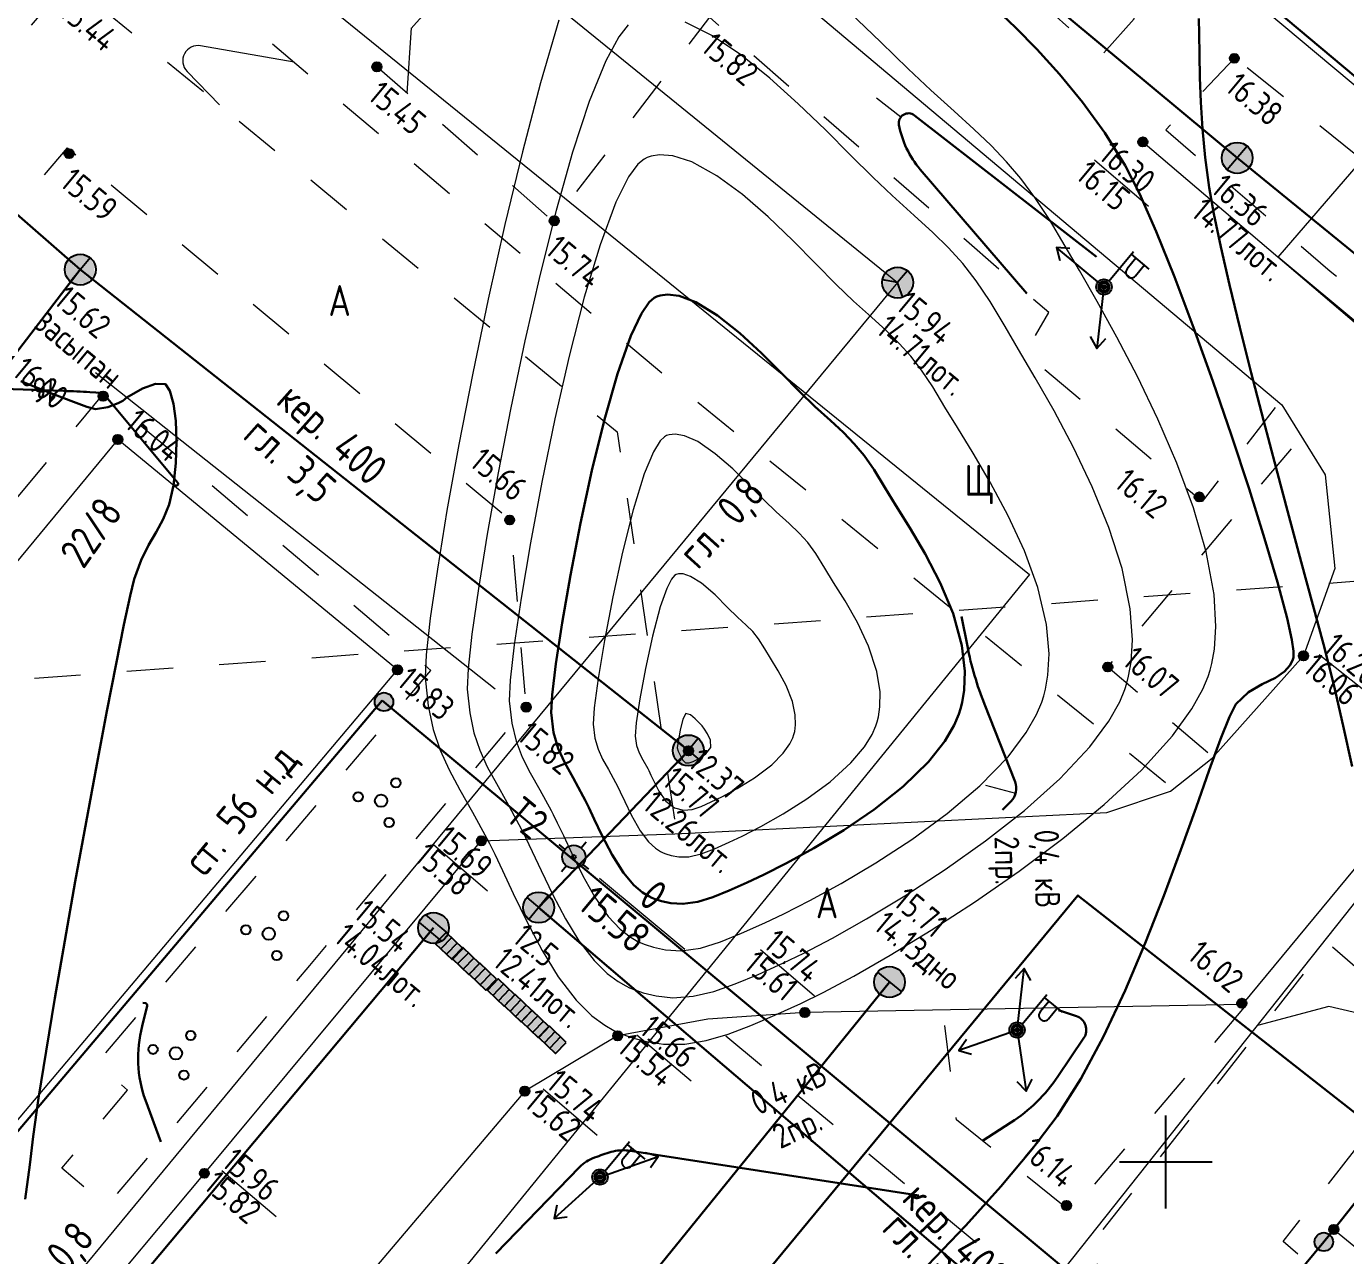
# Model space of a CAD drawing. Header units: metres. Extents: x -149473 to 83396, y -14167 to 104709.
# Drawn here: x -4699.49 to -4678.15, y 42742.21 to 42762.1 of the extents above; entities that cross this region are included whole.
import ezdxf
from ezdxf.enums import TextEntityAlignment as Align

# ---------------------------------------------------------------- set-up
doc = ezdxf.new("R2010")
doc.units = ezdxf.units.M
doc.linetypes.add('g5_01_5x1_5', pattern=[1.5, 0.75, -0.75])
for name, color, linetype, transparency in [('01_Геодезические пункты', 7, 'Continuous', 0.6), ('02_Сетка', 7, 'Continuous', 0.6), ('03_Здания и строения', 7, 'Continuous', 0.6), ('06_Инженерно-технические сооружения', 7, 'Continuous', 0.6), ('07_Объекты электропередачи', 7, 'Continuous', 0.6), ('10_Границы покрытий и угодий', 7, 'Continuous', 0.6), ('13_Растительность', 7, 'Continuous', 0.6), ('19_Горизонтали', 7, 'Continuous', 0.6), ('30_Канализация', 7, 'Continuous', 0.6), ('31_Водопровод', 7, 'Continuous', 0.6), ('32_Теплосеть', 7, 'Continuous', 0.6), ('33_Газопровод', 7, 'Continuous', 0.6), ('35_Телефон', 7, 'Continuous', 0.6), ('37_Кабель низкого напряжения', 7, 'Continuous', 0.6), ('44_Крышки колодцев', 7, 'Continuous', 0.6), ('61_Отметки высоты поверхности', 7, 'Continuous', 0.6)]:
    doc.layers.add(name, color=color, linetype=linetype, transparency=transparency)
doc.layers.add('rastr', color=7, linetype='Continuous')
doc.layers.add('Viewport2ForCustomObjects_0', color=7, linetype='Continuous')
doc.layers.add('Сети_Горизонтали.Вспомогательные', color=1, linetype='Continuous', lineweight=9)
doc.layers.add('Сети_Горизонтали.Основные', color=1, linetype='Continuous', lineweight=30)
doc.styles.add('LIKE11', font='GOST_0.TTF')
doc.styles.add('LIKE17', font='GOST_0.TTF')
doc.styles.add('LIKE32', font='GOST_0.TTF')
doc.styles.add('LIKE36', font='GOST_0.TTF')
doc.styles.add('Line_GUGK', font='GOST_0.TTF')
doc.styles.add('pragmai.shx', font='GOST_0.TTF')
doc.linetypes.add('g5_119_3', pattern='A,4,-1,[31,GUGK_2005.shx,S=0.1,R=0,X=0,Y=0],4,[31,GUGK_2005.shx,S=0.1,R=180,X=0,Y=0],-1', length=10)
doc.linetypes.add('g5_121_g', pattern='A,4,-0.4,["Г",Line_GUGK,S=1,R=0,X=0,Y=-0.5],-1.2,12', length=17.6)
doc.linetypes.add('g5_122_g', pattern='A,1,-1,1.5,-0.4,["Г",Line_GUGK,S=1,R=0,X=0,Y=-0.5],-1.5,1.5,-1,4,-1,4,-1,3', length=20.9)
doc.linetypes.add('g5_122_k', pattern='A,1,-1,1.5,-0.4,["К",Line_GUGK,S=1,R=0,X=0,Y=-0.5],-1.5,1.5,-1,4,-1,4,-1,3', length=20.9)
doc.linetypes.add('g5_122_kl', pattern='A,1,-1,1.5,-0.4,["Кл",Line_GUGK,S=1,R=0,X=0,Y=-0.5],-2.4,1.5,-1,4,-1,4,-1,3', length=21.8)
doc.linetypes.add('g5_122_t', pattern='A,1,-1,1.5,-0.4,["Т",Line_GUGK,S=1,R=0,X=0,Y=-0.5],-1.5,1.5,-1,4,-1,4,-1,3', length=20.9)
doc.linetypes.add('g5_122_v', pattern='A,1,-1,1.5,-0.4,["В",Line_GUGK,S=1,R=0,X=0,Y=-0.5],-1.5,1.5,-1,4,-1,4,-1,3', length=20.9)
doc.linetypes.add('g5_133_t', pattern='A,2,[27,GUGK_2005.shx,S=0.4,R=0,X=0,Y=0],2,-1,2,[27,GUGK_2005.shx,S=0.4,R=0,X=0,Y=0],2,-1,2,[27,GUGK_2005.shx,S=0.4,R=0,X=0,Y=0],2,-0.1,["V",Line_GUGK,S=1,R=0,X=0,Y=-0.5],-1', length=15.1)
doc.linetypes.add('g5_386_1', pattern='A,0,-0.75,[39,GUGK_2005.shx,S=0.5,R=0,X=0.55,Y=0],-0.75', length=1.5)

# ---------------------------------------------------------------- blocks, each defined once
blk = doc.blocks.new('g5_115_1')
at = {"color": 0}
for points in [[(0, 0), (2, 0)], [(1.647, -0.252), (2, 0), (1.647, 0.252)]]:
    blk.add_lwpolyline(points, dxfattribs=at)
blk = doc.blocks.new('g5_117kb')
h = blk.add_hatch(color=255)
h.paths.add_polyline_path([(0.037, 0.037), (0.461, 0.037, 0.367426), (0.037, 0.461)])
h.paths.add_polyline_path([(-0.038, 0.461, 0.367426), (-0.461, 0.037), (-0.038, 0.037)])
h.paths.add_polyline_path([(-0.038, -0.038), (-0.461, -0.038, 0.367426), (-0.038, -0.461)])
h.paths.add_polyline_path([(0.037, -0.461, 0.367426), (0.461, -0.038), (0.037, -0.038)])
at = {"color": 0}
for points in [[(0, 0.5), (0, -0.5)], [(-0.5, 0), (0.5, 0)]]:
    blk.add_lwpolyline(points, dxfattribs=at)
blk.add_circle((0, 0), 0.5, dxfattribs=at)
blk = doc.blocks.new('g5_330')
blk.add_hatch(color=0).paths.add_polyline_path([(0.15, 0, 1), (-0.15, 0, 1)])
at = {"color": 0}
blk.add_circle((0, 0), 0.15, dxfattribs=at)
blk = doc.blocks.new('g5_121_7c')
h = blk.add_hatch(color=0)
edge = h.paths.add_edge_path()
edge.add_arc((0, 0), 0.3, 0, 360)
at = {"color": 0}
blk.add_circle((0, 0), 0.3, dxfattribs=at)
blk = doc.blocks.new('g5_110_1c')
h = blk.add_hatch(color=255)
edge = h.paths.add_edge_path()
edge.add_arc((0, 0), 0.212, 0, 360)
edge = h.paths.add_edge_path(flags=16)
edge.add_arc((0, 0), 0.0975, 0, 360)
h = blk.add_hatch(color=0)
edge = h.paths.add_edge_path()
edge.add_arc((0, 0), 0.06, 0, 360)
at = {"color": 0}
for p, q in [((0, 0.25), (0, 1.5)), ((0, 1.375), (0.75, 1.375))]:
    blk.add_line(p, q, dxfattribs=at)
blk.add_lwpolyline([(0.2, 1.375), (0.2, 0.932, 1.040016), (0.55, 0.932), (0.55, 1.375)], format="xyb", dxfattribs=at)
for radius in [0.25, 0.06]:
    blk.add_circle((0, 0), radius, dxfattribs=at)
blk = doc.blocks.new('g5_117sv')
h = blk.add_hatch(color=255)
h.paths.add_polyline_path([(-0.038, 0.461, 0.390634), (-0.463, 0, 0.11106), (-0.418, -0.198), (-0.038, 0.022)])
h.paths.add_polyline_path([(0.037, 0.022), (0.418, -0.198, 0.11106), (0.463, 0, 0.390634), (0.037, 0.461)])
h.paths.add_polyline_path([(-0.38, -0.263, 0.524447), (0.38, -0.263), (0, -0.043)])
at = {"color": 0}
for points in [[(0, 0.5), (0, 0)], [(0, 0), (-0.433, -0.25)], [(0.433, -0.25), (0, 0)]]:
    blk.add_lwpolyline(points, dxfattribs=at)
blk.add_circle((0, 0), 0.5, dxfattribs=at)
blk = doc.blocks.new('g5_117v')
h = blk.add_hatch(color=255)
h.paths.add_polyline_path([(-0.461, 0.037), (0.461, 0.037, 0.921954)])
h.paths.add_polyline_path([(0.461, -0.037), (-0.461, -0.037, 0.921954)])
at = {"color": 0}
blk.add_line((-0.5, 0), (0.5, 0), dxfattribs=at)
blk.add_circle((0, 0), 0.5, dxfattribs=at)
blk = doc.blocks.new('g5_128a')
h = blk.add_hatch(color=255)
h.paths.add_polyline_path([(-0.1625, 0.2125), (-0.3375, 0.2125), (-0.3375, -0.2125), (-0.1625, -0.2125)])
h.paths.add_polyline_path([(0.0875, 0.2125), (-0.0875, 0.2125), (-0.0875, -0.2125), (0.0875, -0.2125)])
h.paths.add_polyline_path([(0.3375, 0.2125), (0.1625, 0.2125), (0.1625, -0.2125), (0.3375, -0.2125)])
at = {"color": 0}
blk.add_lwpolyline([(-0.375, -0.25), (0.375, -0.25), (0.375, 0.25), (-0.375, 0.25)], close=True, dxfattribs=at)
for points in [[(-0.125, -0.25), (-0.125, 0.25)], [(0.125, -0.25), (0.125, 0.25)]]:
    blk.add_lwpolyline(points, dxfattribs=at)
blk = doc.blocks.new('g5_117kl')
h = blk.add_hatch(color=255)
h.paths.add_polyline_path([(0.418, 0.198, 0.633652), (-0.418, 0.198)])
h.paths.add_polyline_path([(-0.446, 0.122, 0.067116), (-0.463, 0, 0.067116), (-0.446, -0.122), (0.446, -0.122, 0.067116), (0.463, 0, 0.067116), (0.446, 0.122)])
h.paths.add_polyline_path([(-0.418, -0.198, 0.633652), (0.418, -0.198)])
at = {"color": 0}
for p, q in [((-0.474, 0.16), (0.474, 0.16)), ((-0.474, -0.16), (0.474, -0.16))]:
    blk.add_line(p, q, dxfattribs=at)
blk.add_circle((0, 0), 0.5, dxfattribs=at)
blk = doc.blocks.new('g5_005_1')
h = blk.add_hatch(color=255)
edge = h.paths.add_edge_path()
edge.add_arc((0, 0), 0.338, 0, 360)
edge = h.paths.add_edge_path(flags=16)
edge.add_arc((0, 0), 0.1, 0, 360)
at = {"color": 0}
for p, q in [((0, 0.625), (0, 0.375)), ((-0.625, 0), (-0.375, 0)), ((0.375, 0), (0.625, 0)), ((0, -0.375), (0, -0.625))]:
    blk.add_line(p, q, dxfattribs=at)
for radius in [0.375, 0.0625]:
    blk.add_circle((0, 0), radius, dxfattribs=at)
blk = doc.blocks.new('g5_394')
at = {"color": 0}
for centre, radius in [((0, 0.75), 0.15), ((0, 0), 0.2), ((-0.65, -0.375), 0.15), ((0.65, -0.375), 0.15)]:
    blk.add_circle(centre, radius, dxfattribs=at)
blk = doc.blocks.new('g_scratch')
at = {"color": 0, "linetype": 'ByBlock', "lineweight": 15}
blk.add_line((0, 0), (1, 0), dxfattribs=at)
blk = doc.blocks.new('g5_012')
at = {"color": 92}
for points in [[(0, -1.5), (0, 1.5)], [(-1.5, 0), (1.5, 0)]]:
    blk.add_lwpolyline(points, dxfattribs=at)
blk = doc.blocks.new('CustomObjectsInViewport2_0')
at = {"layer": 'Сети_Горизонтали.Вспомогательные', "color": 42, "flags": 128}
for points, elevation in [([(2722.384, 1893.203), (2721.79, 1891.18), (2721.204, 1888.952), (2720.637, 1886.594), (2720.098, 1884.179), (2719.599, 1881.782), (2719.152, 1879.477), (2718.766, 1877.339), (2718.454, 1875.443), (2718.225, 1873.861), (2718.09, 1872.669), (2718.061, 1871.941), (2718.155, 1871.025), (2718.318, 1870.26), (2718.545, 1869.589), (2718.836, 1868.957), (2719.186, 1868.308), (2719.593, 1867.585), (2720.054, 1866.734), (2720.054, 1866.734), (2720.139, 1866.568), (2720.309, 1866.227), (2720.564, 1865.694), (2720.91, 1864.957), (2721.36, 1864.022), (2721.841, 1863.107), (2722.364, 1862.254), (2722.943, 1861.5), (2723.454, 1860.996), (2723.869, 1860.688), (2724.163, 1860.521), (2724.315, 1860.45), (2724.468, 1860.387), (2724.768, 1860.278), (2725.207, 1860.159), (2725.774, 1860.076), (2726.467, 1860.083), (2727.157, 1860.196), (2727.86, 1860.401), (2728.593, 1860.679), (2729.372, 1861.016), (2730.212, 1861.393), (2730.942, 1861.748), (2731.925, 1862.277), (2733.106, 1862.956), (2734.43, 1863.763), (2735.84, 1864.676), (2737.281, 1865.674), (2738.698, 1866.733), (2740.033, 1867.831), (2741.233, 1868.947), (2742.241, 1870.058), (2742.872, 1870.927), (2743.224, 1871.561), (2743.394, 1871.973), (2743.459, 1872.174), (2743.516, 1872.396), (2743.598, 1872.857), (2743.648, 1873.589), (2743.586, 1874.629), (2743.334, 1876.005), (2742.921, 1877.433), (2742.387, 1878.878), (2741.769, 1880.303), (2741.107, 1881.674), (2740.437, 1882.955), (2739.799, 1884.11), (2739.23, 1885.104), (2738.77, 1885.9), (2738.258, 1886.759), (2737.788, 1887.474), (2737.334, 1888.085), (2736.872, 1888.629), (2736.374, 1889.148), (2735.817, 1889.68), (2735.175, 1890.265), (2734.421, 1890.942), (2733.684, 1891.634), (2732.8, 1892.492), (2731.806, 1893.453)], 15.5), ([(2724.63, 1893.056), (2724.325, 1892.669), (2723.905, 1891.897), (2723.369, 1890.579), (2722.828, 1888.937), (2722.294, 1887.049), (2721.776, 1884.99), (2721.284, 1882.838), (2720.829, 1880.669), (2720.42, 1878.558), (2720.067, 1876.583), (2719.781, 1874.819), (2719.571, 1873.344), (2719.447, 1872.233), (2719.42, 1871.563), (2719.5, 1870.793), (2719.636, 1870.15), (2719.827, 1869.586), (2720.071, 1869.054), (2720.365, 1868.509), (2720.707, 1867.902), (2721.095, 1867.186), (2721.095, 1867.186), (2721.166, 1867.047), (2721.309, 1866.76), (2721.524, 1866.312), (2721.815, 1865.693), (2722.193, 1864.906), (2722.597, 1864.138), (2723.037, 1863.421), (2723.523, 1862.787), (2723.952, 1862.363), (2724.302, 1862.105), (2724.548, 1861.965), (2724.676, 1861.905), (2724.823, 1861.844), (2725.111, 1861.743), (2725.529, 1861.639), (2726.07, 1861.582), (2726.733, 1861.627), (2727.4, 1861.781), (2728.093, 1862.025), (2728.83, 1862.337), (2729.633, 1862.697), (2730.311, 1863.024), (2731.235, 1863.51), (2732.344, 1864.136), (2733.58, 1864.882), (2734.883, 1865.727), (2736.193, 1866.651), (2737.451, 1867.635), (2738.596, 1868.658), (2739.57, 1869.699), (2740.186, 1870.533), (2740.533, 1871.151), (2740.701, 1871.557), (2740.766, 1871.758), (2740.823, 1871.981), (2740.905, 1872.441), (2740.949, 1873.16), (2740.877, 1874.165), (2740.608, 1875.47), (2740.183, 1876.796), (2739.645, 1878.11), (2739.04, 1879.377), (2738.41, 1880.564), (2737.802, 1881.635), (2737.259, 1882.557), (2736.825, 1883.295), (2736.337, 1884.109), (2735.891, 1884.772), (2735.454, 1885.331), (2734.996, 1885.838), (2734.484, 1886.341), (2733.886, 1886.889), (2733.17, 1887.532), (2732.555, 1888.116), (2731.826, 1888.842), (2731.008, 1889.656), (2730.126, 1890.503), (2729.207, 1891.33), (2728.274, 1892.083), (2727.355, 1892.706), (2726.473, 1893.146)], 15)]:
    blk.add_lwpolyline(points, dxfattribs=dict(at, elevation=elevation))
for points, elevation in [([(2722.136, 1867.638), (2722.202, 1867.509), (2722.335, 1867.242), (2722.534, 1866.824), (2722.805, 1866.246), (2723.163, 1865.521), (2723.552, 1864.83), (2723.986, 1864.213), (2724.374, 1863.799), (2724.692, 1863.549), (2724.919, 1863.415), (2725.038, 1863.36), (2725.176, 1863.303), (2725.447, 1863.211), (2725.839, 1863.126), (2726.346, 1863.099), (2726.973, 1863.187), (2727.615, 1863.384), (2728.3, 1863.665), (2729.053, 1864.001), (2729.667, 1864.291), (2730.511, 1864.721), (2731.524, 1865.277), (2732.643, 1865.941), (2733.804, 1866.7), (2734.947, 1867.536), (2736.008, 1868.434), (2736.924, 1869.378), (2737.511, 1870.157), (2737.845, 1870.748), (2738.01, 1871.144), (2738.073, 1871.343), (2738.13, 1871.565), (2738.21, 1872.016), (2738.248, 1872.711), (2738.165, 1873.658), (2737.885, 1874.854), (2737.455, 1876.036), (2736.928, 1877.174), (2736.355, 1878.239), (2735.789, 1879.199), (2735.28, 1880.026), (2734.88, 1880.689), (2734.485, 1881.349), (2734.123, 1881.886), (2733.77, 1882.339), (2733.398, 1882.749), (2732.983, 1883.157), (2732.499, 1883.601), (2731.919, 1884.122), (2731.363, 1884.657), (2730.7, 1885.329), (2729.956, 1886.079), (2729.158, 1886.844), (2728.33, 1887.564), (2727.498, 1888.177), (2726.689, 1888.622), (2726.075, 1888.816), (2725.642, 1888.846), (2725.37, 1888.804), (2725.24, 1888.763), (2725.143, 1888.715), (2724.946, 1888.55), (2724.644, 1888.139), (2724.234, 1887.322), (2723.717, 1885.938), (2723.206, 1884.242), (2722.714, 1882.332), (2722.252, 1880.305), (2721.832, 1878.26), (2721.466, 1876.295), (2721.166, 1874.506), (2720.943, 1872.993), (2720.811, 1871.853), (2720.779, 1871.184), (2720.859, 1870.467), (2721.001, 1869.882), (2721.203, 1869.366), (2721.461, 1868.861), (2721.773, 1868.305), (2722.136, 1867.638)], 14.5), ([(2724.218, 1868.543), (2724.268, 1868.446), (2724.366, 1868.244), (2724.516, 1867.927), (2724.725, 1867.494), (2725.015, 1866.981), (2725.282, 1866.629), (2725.508, 1866.419), (2725.673, 1866.311), (2725.76, 1866.269), (2725.849, 1866.233), (2726.02, 1866.179), (2726.268, 1866.135), (2726.589, 1866.141), (2726.992, 1866.234), (2727.419, 1866.398), (2727.894, 1866.61), (2728.321, 1866.811), (2728.926, 1867.121), (2729.643, 1867.526), (2730.41, 1868.013), (2731.162, 1868.569), (2731.835, 1869.179), (2732.273, 1869.698), (2732.522, 1870.101), (2732.642, 1870.374), (2732.687, 1870.511), (2732.727, 1870.67), (2732.776, 1870.991), (2732.779, 1871.481), (2732.673, 1872.14), (2732.405, 1872.951), (2732.044, 1873.719), (2731.648, 1874.416), (2731.277, 1875.012), (2730.991, 1875.478), (2730.702, 1875.949), (2730.438, 1876.309), (2730.161, 1876.615), (2729.833, 1876.927), (2729.417, 1877.302), (2729.026, 1877.682), (2728.548, 1878.168), (2728.012, 1878.691), (2727.446, 1879.182), (2726.881, 1879.571), (2726.449, 1879.763), (2726.146, 1879.814), (2725.957, 1879.795), (2725.868, 1879.768), (2725.799, 1879.731), (2725.659, 1879.593), (2725.443, 1879.239), (2725.15, 1878.533), (2724.787, 1877.366), (2724.442, 1875.996), (2724.128, 1874.547), (2723.862, 1873.142), (2723.659, 1871.905), (2723.532, 1870.959), (2723.498, 1870.427), (2723.552, 1869.979), (2723.654, 1869.622), (2723.801, 1869.301), (2723.99, 1868.96), (2724.218, 1868.543)], 13.5), ([(2725.26, 1868.995), (2725.294, 1868.927), (2725.363, 1868.784), (2725.469, 1868.56), (2725.621, 1868.261), (2725.844, 1867.936), (2726.122, 1867.724), (2726.417, 1867.648), (2726.697, 1867.672), (2726.987, 1867.77), (2727.315, 1867.914), (2727.657, 1868.078), (2728.154, 1868.345), (2728.721, 1868.699), (2729.274, 1869.12), (2729.648, 1869.494), (2729.86, 1869.79), (2729.96, 1869.993), (2729.994, 1870.095), (2730.02, 1870.199), (2730.047, 1870.409), (2730.037, 1870.73), (2729.944, 1871.159), (2729.74, 1871.678), (2729.487, 1872.154), (2729.238, 1872.561), (2729.046, 1872.872), (2728.847, 1873.19), (2728.662, 1873.424), (2728.449, 1873.637), (2728.166, 1873.892), (2727.845, 1874.208), (2727.442, 1874.61), (2727.001, 1874.992), (2726.65, 1875.212), (2726.403, 1875.291), (2726.252, 1875.29), (2726.182, 1875.271), (2726.132, 1875.242), (2726.031, 1875.126), (2725.874, 1874.822), (2725.664, 1874.225), (2725.411, 1873.276), (2725.186, 1872.236), (2725.007, 1871.255), (2724.891, 1870.476), (2724.857, 1870.048), (2724.899, 1869.745), (2724.982, 1869.508), (2725.104, 1869.278), (2725.26, 1868.995)], 13), ([(2726.301, 1869.447), (2726.313, 1869.424), (2726.343, 1869.365), (2726.4, 1869.266), (2726.483, 1869.178), (2726.606, 1869.175), (2726.735, 1869.219), (2726.902, 1869.305), (2727.144, 1869.471), (2727.302, 1869.68), (2727.289, 1869.908), (2727.19, 1870.122), (2727.101, 1870.266), (2727.018, 1870.382), (2726.915, 1870.482), (2726.798, 1870.599), (2726.64, 1870.734), (2726.496, 1870.773), (2726.4, 1870.592), (2726.309, 1870.232), (2726.241, 1869.866), (2726.216, 1869.67), (2726.247, 1869.556), (2726.301, 1869.447)], 12.5)]:
    blk.add_lwpolyline(points, close=True, dxfattribs=dict(at, elevation=elevation))
at = {"layer": 'Сети_Горизонтали.Основные', "color": 40, "elevation": 16, "flags": 128}
for points in [[(2704.976, 1881.525), (2705.865, 1881.174), (2706.589, 1880.89), (2707.11, 1880.699), (2707.39, 1880.627), (2707.791, 1880.688), (2708.128, 1880.815), (2708.282, 1880.891), (2708.334, 1880.938), (2708.386, 1880.985), (2708.552, 1881.088), (2708.918, 1881.286), (2709.337, 1881.444), (2709.662, 1881.426), (2709.803, 1881.211), (2709.914, 1880.8), (2709.988, 1880.24), (2710.018, 1879.58), (2709.996, 1878.87), (2709.915, 1878.156), (2709.771, 1877.543), (2709.577, 1877.059), (2709.35, 1876.639), (2709.107, 1876.219), (2708.867, 1875.737), (2708.646, 1875.126), (2708.513, 1874.585), (2708.313, 1873.648), (2708.057, 1872.38), (2707.759, 1870.849), (2707.431, 1869.121), (2707.086, 1867.262), (2706.737, 1865.339), (2706.396, 1863.418), (2706.077, 1861.566), (2705.791, 1859.849), (2705.552, 1858.334), (2705.372, 1857.087), (2705.264, 1856.174), (2705.119, 1855.06)], [(2734.313, 1852.916), (2735.55, 1854.211), (2736.69, 1855.474), (2737.692, 1856.667), (2738.512, 1857.751), (2739.278, 1858.96), (2740.011, 1860.331), (2740.706, 1861.811), (2741.357, 1863.345), (2741.96, 1864.88), (2742.51, 1866.361), (2743.002, 1867.735), (2743.432, 1868.948), (2743.793, 1869.945), (2744.081, 1870.672), (2744.292, 1871.077), (2744.702, 1871.47), (2745.147, 1871.724), (2745.573, 1871.932), (2745.864, 1872.13), (2746.034, 1872.327), (2746.119, 1872.494), (2746.152, 1872.59), (2746.16, 1872.641), (2746.157, 1872.798), (2746.103, 1873.161), (2745.949, 1873.858), (2745.639, 1875.021), (2745.221, 1876.441), (2744.717, 1878.047), (2744.151, 1879.768), (2743.545, 1881.533), (2742.922, 1883.269), (2742.304, 1884.906), (2741.715, 1886.372), (2741.178, 1887.596), (2740.715, 1888.506), (2740.049, 1889.567), (2739.329, 1890.554), (2738.586, 1891.456), (2737.854, 1892.265), (2737.164, 1892.968), (2736.549, 1893.557)], [(2743.098, 1893.264), (2743.106, 1892.77), (2743.114, 1892.094), (2743.129, 1891.354), (2743.159, 1890.553), (2743.214, 1889.691), (2743.302, 1888.769), (2743.432, 1887.791), (2743.584, 1886.94), (2743.807, 1885.877), (2744.09, 1884.641), (2744.422, 1883.269), (2744.79, 1881.798), (2745.184, 1880.266), (2745.592, 1878.712), (2746.002, 1877.173), (2746.402, 1875.686), (2746.781, 1874.29), (2747.128, 1873.022), (2747.466, 1871.701), (2747.769, 1870.373), (2748.05, 1869.059)]]:
    blk.add_lwpolyline(points, dxfattribs=at)
at = {"layer": 'Сети_Горизонтали.Основные', "color": 40, "elevation": 14, "flags": 128}
blk.add_lwpolyline([(2723.177, 1868.09), (2723.236, 1867.975), (2723.355, 1867.735), (2723.533, 1867.358), (2723.779, 1866.839), (2724.109, 1866.2), (2724.479, 1865.617), (2724.814, 1865.224), (2725.093, 1864.988), (2725.294, 1864.865), (2725.399, 1864.814), (2725.505, 1864.771), (2725.712, 1864.701), (2726.013, 1864.635), (2726.401, 1864.615), (2726.881, 1864.682), (2727.373, 1864.833), (2727.897, 1865.048), (2728.474, 1865.306), (2729.006, 1865.555), (2729.749, 1865.93), (2730.637, 1866.417), (2731.605, 1867.002), (2732.589, 1867.672), (2733.523, 1868.414), (2734.343, 1869.212), (2734.873, 1869.883), (2735.175, 1870.401), (2735.323, 1870.751), (2735.38, 1870.927), (2735.431, 1871.127), (2735.499, 1871.531), (2735.522, 1872.147), (2735.424, 1872.978), (2735.139, 1874.009), (2734.725, 1875.006), (2734.24, 1875.941), (2733.742, 1876.784), (2733.288, 1877.508), (2732.936, 1878.083), (2732.585, 1878.663), (2732.266, 1879.121), (2731.946, 1879.506), (2731.594, 1879.867), (2731.178, 1880.253), (2730.668, 1880.712), (2730.183, 1881.181), (2729.597, 1881.776), (2728.94, 1882.431), (2728.238, 1883.079), (2727.521, 1883.653), (2726.816, 1884.087), (2726.279, 1884.288), (2725.902, 1884.331), (2725.666, 1884.3), (2725.554, 1884.266), (2725.473, 1884.225), (2725.308, 1884.08), (2725.055, 1883.716), (2724.712, 1882.991), (2724.28, 1881.769), (2723.857, 1880.287), (2723.455, 1878.642), (2723.086, 1876.932), (2722.761, 1875.254), (2722.491, 1873.705), (2722.29, 1872.382), (2722.169, 1871.383), (2722.138, 1870.805), (2722.217, 1870.16), (2722.364, 1869.646), (2722.576, 1869.183), (2722.848, 1868.691), (2723.177, 1868.09)], close=True, dxfattribs=at)

msp = doc.modelspace()

# ---------------------------------------------------------------- linework, layer by layer
at = {"layer": '01_Геодезические пункты', "color": 7, "lineweight": 20, "flags": 128}
msp.add_lwpolyline([(-4688.839, 42747.161), (-4690.219, 42748.311)], dxfattribs=at)
at = {"layer": '03_Здания и строения', "color": 7, "linetype": 'Continuous', "lineweight": 20, "flags": 128}
for points in [[(-4683.073, 42765.395), (-4669.416, 42753.964), (-4678.341, 42742.632), (-4674.092, 42739.165), (-4662.459, 42753.091), (-4664.54, 42754.892), (-4664.977, 42754.378), (-4668.24, 42757.131), (-4666.645, 42759.032), (-4679.392, 42769.781), (-4683.073, 42765.395)], [(-4698.014, 42755.411), (-4711.4, 42739.222), (-4707.098, 42735.556), (-4693.49, 42751.688), (-4698.014, 42755.411)]]:
    msp.add_lwpolyline(points, dxfattribs=at)
at = {"layer": '10_Границы покрытий и угодий', "color": 7, "linetype": 'Continuous', "lineweight": 20, "flags": 128}
for points in [[(-4722.673, 42777.202), (-4720.88, 42778.287), (-4719.106, 42778.541), (-4718.184, 42778.271), (-4709.223, 42770.721), (-4706.619, 42773.957), (-4705.242, 42775.071), (-4703.182, 42775.395), (-4701.582, 42774.671), (-4694.907, 42769.14), (-4689.795, 42764.903), (-4679.184, 42755.976), (-4678.481, 42754.843), (-4678.323, 42753.325), (-4678.831, 42751.913)], [(-4681.429, 42760.226), (-4673.711, 42753.657), (-4679.821, 42746.274), (-4686.9, 42746.144)], [(-4708.562, 42729.525), (-4702.651, 42736.322), (-4696.614, 42743.541), (-4692.133, 42748.921), (-4689.003, 42749.036), (-4682.015, 42749.376), (-4680.983, 42749.721), (-4680.307, 42750.256), (-4678.831, 42751.913)], [(-4686.9, 42746.144), (-4688.467, 42746.036), (-4689.927, 42745.764), (-4691.43, 42744.87), (-4698.004, 42737.115), (-4698.731, 42735.777), (-4698.769, 42734.043), (-4698.157, 42732.654), (-4696.988, 42731.573), (-4691.054, 42726.686), (-4687.487, 42723.771), (-4683.113, 42720.263), (-4681.743, 42719.658), (-4680.928, 42719.597), (-4679.287, 42719.856), (-4677.812, 42720.875), (-4676.221, 42722.766)]]:
    msp.add_lwpolyline(points, dxfattribs=at)
at = {"layer": '10_Границы покрытий и угодий', "color": 7, "linetype": 'g5_01_5x1_5', "lineweight": 20, "flags": 128}
for points in [[(-4711.309, 42772.386), (-4714.303, 42768.778), (-4718.131, 42764.005), (-4722.168, 42759.011), (-4725.436, 42754.88), (-4721.515, 42751.706), (-4715.89, 42747.039), (-4712.226, 42744.005), (-4708.982, 42747.879), (-4705.785, 42751.753), (-4701.888, 42756.491), (-4698.83, 42760.131), (-4691.666, 42754.11), (-4691.409, 42751.076), (-4694.914, 42746.902), (-4698.196, 42743.009), (-4698.918, 42743.626), (-4697.855, 42744.887), (-4698.353, 42745.32), (-4692.948, 42751.675), (-4698.251, 42756.151), (-4711.474, 42740.244), (-4714.884, 42743.006), (-4720.45, 42747.417), (-4724.843, 42751.005), (-4727.976, 42753.508), (-4730.724, 42755.644), (-4728.764, 42758.147), (-4727.451, 42757.061), (-4724.861, 42760.299), (-4721.868, 42763.748), (-4719.172, 42766.968), (-4716.441, 42770.136), (-4716.949, 42770.564)], [(-4679.29, 42755.931), (-4680.471, 42754.408), (-4683.336, 42756.808), (-4682.952, 42757.465), (-4688.442, 42762.243), (-4690.962, 42758.935), (-4693.824, 42761.442), (-4691.776, 42763.739), (-4695.741, 42767.218), (-4698.183, 42764.068), (-4689.195, 42756.476), (-4681.04, 42749.844)], [(-4683.073, 42765.395), (-4683.491, 42764.756), (-4683.566, 42763.714), (-4683.265, 42762.759), (-4682.883, 42762.296), (-4682.1, 42761.624), (-4681.569, 42762.215), (-4681.901, 42763.47), (-4681.436, 42764.025)], [(-4708.012, 42751.713), (-4708.012, 42751.713), (-4703.237, 42757.531), (-4702.725, 42758.201), (-4698.806, 42762.828), (-4689.933, 42755.535), (-4688.987, 42749.116)], [(-4679.944, 42761.587), (-4681.059, 42760.42), (-4678.398, 42758.138), (-4676.127, 42756.261), (-4675.103, 42757.508), (-4677.506, 42759.634), (-4679.944, 42761.587)], [(-4680.379, 42750.342), (-4681.998, 42751.732), (-4678.926, 42755.381)], [(-4674.381, 42738.315), (-4679.162, 42742.438), (-4676.615, 42745.681), (-4678.44, 42747.269), (-4682.375, 42742.249), (-4679.49, 42739.8), (-4675.138, 42736.082)], [(-4679.789, 42746.228), (-4682.588, 42742.919), (-4684.446, 42744.408), (-4684.66, 42746.153)], [(-4682.971, 42741.464), (-4688.446, 42745.982)]]:
    msp.add_lwpolyline(points, dxfattribs=at)
at = {"layer": '13_Растительность', "color": 92, "linetype": 'g5_386_1', "lineweight": 20, "flags": 128}
msp.add_lwpolyline([(-4691.909, 42751.373), (-4698.375, 42756.491)], dxfattribs=at)
at = {"layer": '19_Горизонтали', "color": 32, "linetype": 'Continuous', "lineweight": 20, "elevation": 7.75, "flags": 128}
msp.add_lwpolyline([(-4693.335, 42761.014), (-4693.263, 42762.072)], dxfattribs=at)
msp.add_lwpolyline([(-4695.161, 42761.516), (-4696.675, 42761.781, 0.726145), (-4696.894, 42761.368), (-4696.369, 42760.825)], format="xyb", dxfattribs=at)
at = {"layer": '19_Горизонтали', "color": 32, "linetype": 'Continuous', "lineweight": 30, "elevation": 8, "flags": 128}
for points in [[(-4683.306, 42757.773), (-4685.032, 42759.783, -0.1328), (-4685.376, 42760.503), (-4685.376, 42760.503, -0.688861), (-4685.124, 42760.656), (-4682.178, 42758.367)], [(-4697.113, 42754.67), (-4697.062, 42754.671, 0.632364), (-4697.043, 42754.711), (-4698.2, 42756.104, -0.043239), (-4698.218, 42756.13), (-4698.218, 42756.13, 0.101622), (-4698.238, 42756.153), (-4698.239, 42756.154, 0.146732), (-4698.271, 42756.166), (-4698.465, 42756.178, 0.007304), (-4698.89, 42756.198), (-4701.834, 42756.298, 0.00783), (-4701.974, 42756.3), (-4702.044, 42756.3)], [(-4684.366, 42752.548), (-4684.269, 42752.068, 0.044539), (-4683.993, 42751.131), (-4683.497, 42749.875, -0.29873), (-4683.562, 42749.56), (-4683.698, 42749.424)], [(-4697.607, 42746.297), (-4697.568, 42746.293, -0.460395), (-4697.538, 42746.251), (-4697.619, 42745.921, 0.068878), (-4697.682, 42745.318), (-4697.682, 42745.318, 0.079637), (-4697.567, 42744.724), (-4697.32, 42744.049)], [(-4684.024, 42744.069), (-4683.565, 42744.364, 0.102486), (-4682.803, 42745.11), (-4682.385, 42745.731, 0.494077), (-4682.504, 42746.083), (-4682.794, 42746.182)], [(-4691.899, 42742.242), (-4690.544, 42743.641, -0.114744), (-4690.304, 42743.796), (-4690.299, 42743.798, -0.010678), (-4690.031, 42743.887), (-4690.031, 42743.887, -0.114082), (-4689.757, 42743.908), (-4685.055, 42743.184)]]:
    msp.add_lwpolyline(points, format="xyb", dxfattribs=at)
at = {"layer": '30_Канализация', "color": 12, "linetype": 'g5_122_k', "lineweight": 30, "flags": 128}
for points in [[(-4723.802, 42748.682), (-4722.308, 42750.637), (-4727.023, 42754.811), (-4724.417, 42758.856), (-4719.452, 42764.884), (-4714.911, 42771.171), (-4714.391, 42771.934), (-4712.484, 42773.71), (-4711.559, 42774.638), (-4706.391, 42779.959), (-4704.501, 42780.508), (-4701.03, 42777.628), (-4694.801, 42772.553), (-4688.573, 42767.179), (-4679.904, 42759.968), (-4673.706, 42754.924), (-4672.132, 42756.783)], [(-4714.391, 42771.934), (-4698.622, 42758.161), (-4688.782, 42750.382), (-4691.205, 42747.842), (-4675.649, 42734.573), (-4673.329, 42732.846)], [(-4702.137, 42753.587), (-4698.622, 42758.161)]]:
    msp.add_lwpolyline(points, dxfattribs=at)
at = {"layer": '30_Канализация', "color": 42, "linetype": 'g5_122_kl', "lineweight": 30, "flags": 128}
msp.add_lwpolyline([(-4708.252, 42729.202), (-4692.906, 42747.511)], dxfattribs=at)
at = {"layer": '31_Водопровод', "color": 94, "linetype": 'g5_122_v', "lineweight": 30, "flags": 128}
msp.add_lwpolyline([(-4707.163, 42735.776), (-4699.657, 42729.209), (-4685.529, 42746.635)], dxfattribs=at)
at = {"layer": '32_Теплосеть', "color": 5, "linetype": 'g5_122_t', "lineweight": 30, "flags": 128}
msp.add_lwpolyline([(-4702.197, 42741.829), (-4698.013, 42738.144), (-4695.532, 42741.33), (-4690.974, 42737.756), (-4682.481, 42748.036), (-4677.008, 42743.741)], dxfattribs=at)
at = {"layer": '33_Газопровод', "color": 132, "linetype": 'g5_121_g', "lineweight": 30, "flags": 128}
for points in [[(-4678.503, 42742.432), (-4678.341, 42742.632), (-4669.322, 42754.018), (-4682.882, 42765.383), (-4679.372, 42769.691), (-4667.07, 42759.097), (-4668.601, 42757.133), (-4664.927, 42754.044), (-4661.598, 42758.102)], [(-4716.12, 42735.51), (-4715.019, 42734.664), (-4711.386, 42739.083), (-4707.092, 42735.414), (-4693.736, 42751.191)]]:
    msp.add_lwpolyline(points, dxfattribs=at)
at = {"layer": '33_Газопровод', "color": 132, "linetype": 'g5_122_g', "lineweight": 30, "flags": 128}
for points in [[(-4693.736, 42751.191), (-4676.761, 42737.058)], [(-4680.427, 42740.11), (-4678.503, 42742.432)]]:
    msp.add_lwpolyline(points, dxfattribs=at)
at = {"layer": '35_Телефон', "color": 6, "linetype": 'g5_133_t', "lineweight": 20, "flags": 128}
msp.add_lwpolyline([(-4693.407, 42764.458), (-4685.397, 42757.951), (-4702.739, 42736.987), (-4708.343, 42730.594), (-4713.933, 42732.448)], dxfattribs=at)
at = {"layer": '37_Кабель низкого напряжения', "color": 1, "linetype": 'g5_119_3', "lineweight": 20, "flags": 128}
for points in [[(-4697.49, 42777.726), (-4703.82, 42769.882), (-4683.265, 42753.227), (-4708.039, 42722.829), (-4705.552, 42720.848)], [(-4702.552, 42716.985), (-4673.505, 42753.582), (-4679.242, 42758.364), (-4677.197, 42760.729)], [(-4676.258, 42745.276), (-4677.404, 42746.003), (-4678.419, 42746.242), (-4679.576, 42745.932)]]:
    msp.add_lwpolyline(points, dxfattribs=at)
at = {"layer": '61_Отметки высоты поверхности', "color": 7, "linetype": 'Continuous', "lineweight": 5, "flags": 128}
for points in [[(-4682.211, 42759.937), (-4681.336, 42759.189)], [(-4678.575, 42751.936), (-4677.673, 42751.217)], [(-4692.905, 42748.86), (-4692.031, 42748.113)], [(-4687.618, 42747.163), (-4686.743, 42746.415)], [(-4689.615, 42745.784), (-4688.74, 42745.036)], [(-4691.132, 42744.908), (-4690.258, 42744.161)], [(-4696.329, 42743.589), (-4695.454, 42742.842)]]:
    msp.add_lwpolyline(points, dxfattribs=at)
at = {"layer": 'rastr', "color": 5, "linetype": 'g5_01_5x1_5', "lineweight": 20, "flags": 128}
msp.add_lwpolyline([(-4738.259, 42748.698), (-4655.709, 42754.758)], dxfattribs=at)

# ---------------------------------------------------------------- block references
at = {"layer": '01_Геодезические пункты', "color": 7, "linetype": 'Continuous', "lineweight": 20, "xscale": 0.5, "yscale": 0.5, "zscale": 0.5, "rotation": 320.1837874390728}
msp.add_blockref('g5_005_1', (-4690.637, 42748.66, 7.79), dxfattribs=at)
at = {"layer": '02_Сетка', "color": 92, "linetype": 'Continuous', "lineweight": 15, "ltscale": 0.5, "xscale": 0.5, "yscale": 0.5, "zscale": 0.5}
msp.add_blockref('g5_012', (-4681.056, 42743.725), dxfattribs=at)
at = {"layer": '06_Инженерно-технические сооружения', "color": 7, "linetype": 'Continuous', "lineweight": 20, "xscale": 0.5, "yscale": 0.5, "zscale": 0.5}
for p, rotation in [((-4692.655, 42747.218, 7.771), 136.1822775827436), ((-4692.384, 42746.976, 7.771), 136.1822777777778), ((-4692.11, 42746.723, 7.771), 136.1822777777778), ((-4691.813, 42746.467, 7.766), 136.1822777777778), ((-4691.537, 42746.213, 7.745), 136.1822777777778), ((-4691.26, 42745.957, 7.752), 136.1822777777778), ((-4690.981, 42745.7, 7.748), 136.1822777777778)]:
    msp.add_blockref('g5_128a', p, dxfattribs=dict(at, rotation=rotation))
at = {"layer": '07_Объекты электропередачи', "color": 7, "linetype": 'Continuous', "lineweight": 20}
for name, p, xscale, yscale, zscale, rotation in [('g5_115_1', (-4682.059, 42757.88, 8.096), 0.5, 0.5, 0.5, 140.3380663855544), ('g5_110_1c', (-4682.059, 42757.88, 8.095), 0.5, 0.5, 0.5, 320.1837874390728), ('g5_115_1', (-4682.059, 42757.88, 8.096), 0.5, 0.5, 0.5, 263.3256764300922), ('g5_115_1', (-4683.465, 42745.86, 7.95), 0.5, 0.5, 0.5, 83.32569191170344), ('g5_110_1c', (-4683.465, 42745.86, 7.95), 0.5, 0.5, 0.5, 320.1837874390728), ('g5_115_1', (-4683.465, 42745.86, 7.95), 0.5, 0.5, 0.5, 199.4144898756374), ('g5_115_1', (-4683.465, 42745.86, 7.95), 0.5, 0.5, 0.5, 278.4281535907176), ('g5_110_1c', (-4690.213, 42743.481, 8.033), 0.5, 0.5, 0.5, 320.2244407250127), ('g5_115_1', (-4690.213, 42743.481, 8.033), 0.4999999999999999, 0.4999999999999999, 0.4999999999999999, 19.41448486668109), ('g5_115_1', (-4690.213, 42743.481, 8.033), 0.4999999999999999, 0.4999999999999999, 0.4999999999999999, 221.9448933812998)]:
    msp.add_blockref(name, p, dxfattribs=dict(at, xscale=xscale, yscale=yscale, zscale=zscale, rotation=rotation))
at = {"layer": '13_Растительность', "color": 92, "linetype": 'Continuous', "lineweight": 20, "xscale": 0.5, "yscale": 0.5, "zscale": 0.5, "rotation": 320.2655211251469}
for p in [(-4693.755, 42749.569), (-4695.572, 42747.417), (-4697.074, 42745.483)]:
    msp.add_blockref('g5_394', p, dxfattribs=at)
at = {"layer": '19_Горизонтали', "color": 32, "linetype": 'Continuous', "lineweight": -3, "xscale": 0.5, "yscale": 0.5, "zscale": 0.5}
for p, rotation in [((-4685.346, 42760.625, 8), 142.0174323175422), ((-4683.487, 42749.688, 8), 164.9582072489174)]:
    msp.add_blockref('g_scratch', p, dxfattribs=dict(at, rotation=rotation))
at = {"layer": '30_Канализация', "color": 7, "linetype": 'Continuous', "lineweight": 20, "xscale": 0.5, "yscale": 0.5, "zscale": 0.5, "rotation": 50.35118467447186}
msp.add_blockref('g5_121_7c', (-4678.503, 42742.432), dxfattribs=at)
at = {"layer": '33_Газопровод', "color": 7, "linetype": 'Continuous', "lineweight": 20, "xscale": 0.5, "yscale": 0.5, "zscale": 0.5, "rotation": 140.2184697731875}
msp.add_blockref('g5_121_7c', (-4693.708, 42751.168), dxfattribs=at)
at = {"layer": '44_Крышки колодцев', "color": 7, "linetype": 'Continuous', "lineweight": 20, "xscale": 0.5, "yscale": 0.5, "zscale": 0.5}
for name, p, rotation in [('g5_117kb', (-4679.904, 42759.968, 8.178), 320.1837874390728), ('g5_117kb', (-4698.622, 42758.161, 7.81), 320.2248951599636), ('g5_117sv', (-4685.397, 42757.951, 7.968), 320.1837874390728), ('g5_117kb', (-4688.782, 42750.382, 7.883), 320.1837874390728), ('g5_117kb', (-4691.205, 42747.842, 6.252), 320.2244407250127), ('g5_117kl', (-4692.906, 42747.511, 7.772), 320.2244407250127), ('g5_117v', (-4685.529, 42746.635, 7.853), 320.1837874390728)]:
    msp.add_blockref(name, p, dxfattribs=dict(at, rotation=rotation))
at = {"layer": '61_Отметки высоты поверхности', "color": 7, "linetype": 'Continuous', "lineweight": 20, "xscale": 0.5, "yscale": 0.5, "zscale": 0.5}
for p, rotation in [((-4679.95, 42761.579), 320.1837874390728), ((-4693.821, 42761.441), 320.1837874390728), ((-4681.429, 42760.226, 8.073), 320.1837874390728), ((-4698.802, 42760.036), 320.1837874390728), ((-4690.952, 42758.949), 320.1837874390728), ((-4698.252, 42756.113), 320.1837874390728), ((-4698.014, 42755.411, 8.021), 320.1837874390728), ((-4680.517, 42754.483), 320.1837874390728), ((-4691.674, 42754.11), 320.1837874390728), ((-4678.831, 42751.913, 8.03), 320.1837874390728), ((-4693.49, 42751.688, 7.915), 320.1837874390728), ((-4681.998, 42751.732), 320.1837874390728), ((-4691.406, 42751.082), 320.1837874390728), ((-4688.781, 42750.376, 6.183), 320.1837874390728), ((-4692.133, 42748.921, 7.793), 320.1837874390728), ((-4686.9, 42746.144, 7.806), 320.1837874390728), ((-4679.827, 42746.292), 320.1837874390728), ((-4689.927, 42745.764, 7.769), 320.2244407250127), ((-4691.43, 42744.87, 7.811), 320.2244407250127), ((-4696.614, 42743.541, 7.91), 320.2244407250127), ((-4682.666, 42743.022), 320.1837874390728), ((-4678.341, 42742.632, 8.213), 320.1837874390728)]:
    msp.add_blockref('g5_330', p, dxfattribs=dict(at, rotation=rotation))
at = {"layer": 'Viewport2ForCustomObjects_0', "xscale": 0.5, "yscale": 0.5, "zscale": 0.5}
msp.add_blockref('CustomObjectsInViewport2_0', (-6052.071, 41815.592), dxfattribs=at)

# ---------------------------------------------------------------- texts
at = {"color": 7, "linetype": 'Continuous', "lineweight": 15, "ltscale": 0.5, "style": 'LIKE11'}
for s, rotation, p in [('16.36', 320.1838, (-4680.352, 42759.43)), ('14.77лот.', 320.1838, (-4680.672, 42759.046)), ('15.62', 320.2249, (-4699.07, 42757.623)), ('15.94', 320.1838, (-4685.449, 42757.537)), ('засыпан', 320.2249, (-4699.39, 42757.239)), ('14.71лот.', 320.1838, (-4685.769, 42757.153)), ('15.77', 320.1838, (-4689.231, 42749.844)), ('12.26лот.', 320.1838, (-4689.551, 42749.46)), ('15.71', 320.1838, (-4685.49, 42747.891)), ('15.54', 320.2244, (-4694.222, 42747.696)), ('14.13дно', 320.1838, (-4685.81, 42747.507)), ('14.04лот.', 320.2244, (-4694.542, 42747.312)), ('12.5', 320.2244, (-4691.653, 42747.304)), ('12.41лот.', 320.2244, (-4691.973, 42746.92))]:
    msp.add_text(s, height=0.4, rotation=rotation, dxfattribs=at).set_placement(p)
at = {"layer": '01_Геодезические пункты', "color": 7, "linetype": 'Continuous', "lineweight": 20, "ltscale": 0.5, "style": 'LIKE36'}
for s, p in [('T2', (-4691.78, 42749.288)), ('15.58', (-4690.6, 42747.848)), ('0', (-4689.614, 42747.937))]:
    msp.add_text(s, height=0.5, rotation=320.1838, dxfattribs=at).set_placement(p)
at = {"layer": '03_Здания и строения', "color": 7, "linetype": 'Continuous', "lineweight": 15, "style": 'LIKE36'}
msp.add_text('22/8', height=0.5, rotation=54.9238, dxfattribs=at).set_placement((-4698.571, 42753.299))
at = {"layer": '07_Объекты электропередачи', "color": 7, "linetype": 'Continuous', "lineweight": 15, "style": 'LIKE11'}
for s, rotation, p in [('0,4 кВ', 270.9892, (-4683.189, 42749.1)), ('2пр.', 270.9892, (-4683.831, 42748.992)), ('0,4 кВ', 24.6977, (-4687.654, 42744.473)), ('2пр.', 24.6977, (-4687.297, 42743.929))]:
    msp.add_text(s, height=0.4, rotation=rotation, dxfattribs=at).set_placement(p)
at = {"layer": '10_Границы покрытий и угодий', "color": 7, "linetype": 'Continuous', "lineweight": 15, "style": 'LIKE11'}
for s, p in [('А', (-4694.606, 42757.411)), ('Щ', (-4684.319, 42754.502)), ('А', (-4686.72, 42747.667))]:
    msp.add_text(s, height=0.5, dxfattribs=at).set_placement(p)
at = {"layer": '19_Горизонтали', "color": 32, "linetype": 'Continuous', "lineweight": 15, "style": 'pragmai.shx'}
msp.add_text('16', height=0.4, rotation=178.0684, dxfattribs=at).set_placement((-4699.204, 42756.209, 8), align=Align.MIDDLE_CENTER)
at = {"layer": '30_Канализация', "color": 12, "linetype": 'Continuous', "lineweight": 15, "style": 'LIKE32'}
for s, rotation, p in [('кер. 400', 318.2899, (-4695.475, 42756.004)), ('гл. 3,5', 318.2899, (-4696.011, 42755.446)), ('кер. 400', 313.5885, (-4685.35, 42743.111)), ('гл. 3,8', 313.5885, (-4685.672, 42742.629))]:
    msp.add_text(s, height=0.5, rotation=rotation, dxfattribs=at).set_placement(p)
at = {"layer": '33_Газопровод', "color": 132, "linetype": 'Continuous', "lineweight": 15, "style": 'LIKE32'}
msp.add_text('ст. 56 н.д', height=0.5, rotation=50.8451, dxfattribs=at).set_placement((-4696.609, 42748.321))
at = {"layer": '35_Телефон', "color": 6, "linetype": 'Continuous', "lineweight": 15, "style": 'LIKE32'}
for rotation, p in [(47.8612, (-4688.627, 42753.291)), (49.5749, (-4699.443, 42741.216))]:
    msp.add_text('гл. 0,8', height=0.5, rotation=rotation, dxfattribs=at).set_placement(p)
at = {"layer": '61_Отметки высоты поверхности', "color": 7, "linetype": 'Continuous', "lineweight": 15, "ltscale": 0.5, "style": 'LIKE17'}
for s, rotation, p in [('15.44', 320.1838, (-4698.987, 42762.284, -7.372)), ('15.82', 320.1838, (-4688.603, 42761.717, -7.372)), ('15.45', 320.1838, (-4693.992, 42760.933, -7.372)), ('16.38', 320.1838, (-4680.121, 42761.071, -7.372)), ('16.30', 320.1838, (-4682.166, 42759.968)), ('16.15', 320.1838, (-4682.538, 42759.648)), ('15.59', 320.1838, (-4698.973, 42759.528, -7.372)), ('15.74', 320.1838, (-4691.123, 42758.441, -7.372)), ('16.00', 320.1838, (-4699.746, 42756.469, -7.372)), ('16.04', 320.1838, (-4697.926, 42755.628)), ('15.66', 320.1838, (-4692.345, 42755.002, -7.372)), ('16.12', 320.1838, (-4681.915, 42754.666, -7.372)), ('16.20', 320.1838, (-4678.539, 42752.006)), ('16.07', 320.1838, (-4681.784, 42751.79, -7.372)), ('16.06', 320.1838, (-4678.863, 42751.679)), ('15.83', 320.1838, (-4693.522, 42751.455)), ('15.82', 320.1838, (-4691.577, 42750.574, -7.372)), ('12.37', 320.1838, (-4688.813, 42750.143)), ('15.69', 320.1838, (-4692.904, 42748.889)), ('15.58', 320.1838, (-4693.239, 42748.613)), ('15.74', 320.1838, (-4687.59, 42747.212)), ('16.02', 320.1838, (-4680.733, 42747.031, -7.372)), ('15.61', 320.1838, (-4687.911, 42746.87)), ('15.66', 320.2244, (-4689.6, 42745.825)), ('15.54', 320.2244, (-4689.959, 42745.53)), ('15.74', 320.2244, (-4691.106, 42744.946)), ('15.62', 320.2244, (-4691.462, 42744.637)), ('16.14', 320.1838, (-4683.422, 42743.851, -7.372)), ('15.96', 320.2244, (-4696.354, 42743.674)), ('15.82', 320.2244, (-4696.646, 42743.307))]:
    msp.add_text(s, height=0.4, rotation=rotation, dxfattribs=at).set_placement(p)

doc.saveas('drawing.dxf')
